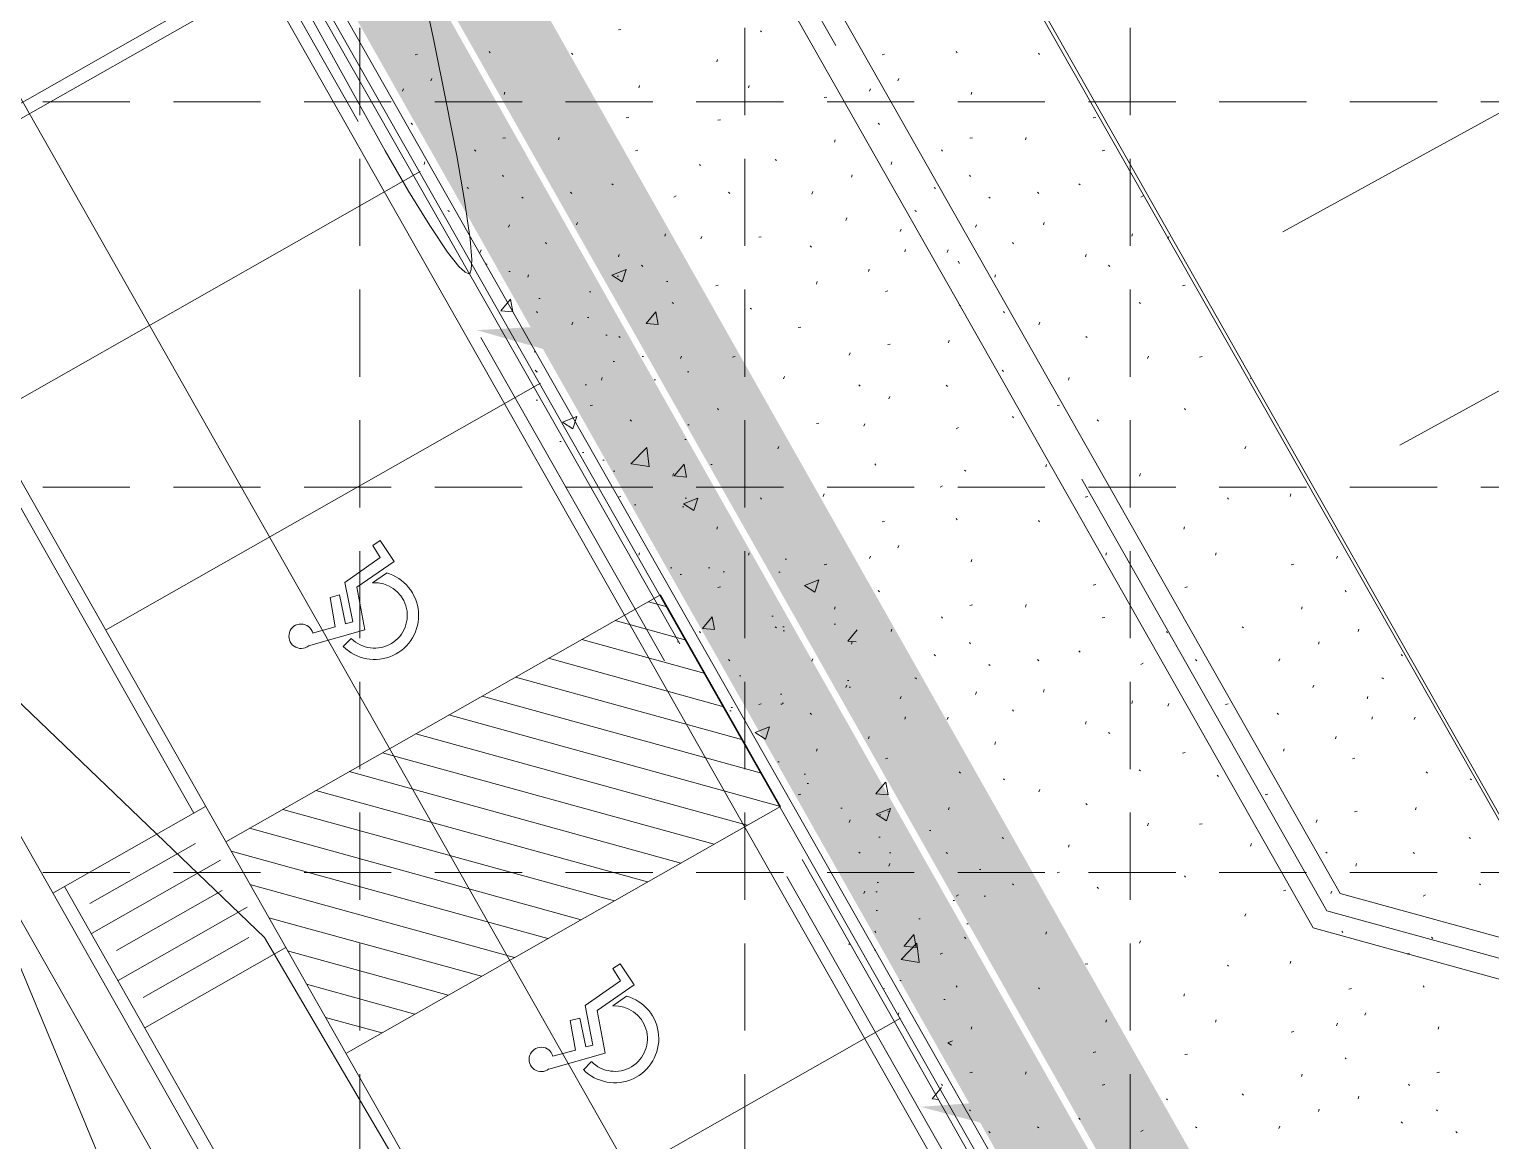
# Model space of a CAD drawing. Header units: feet. Extents: x 16394 to 17307, y 17282 to 17854.
# Drawn here: x 16809.9 to 16864, y 17686.5 to 17727.6 of the extents above; entities that cross this region are included whole.
import ezdxf

# ---------------------------------------------------------------- set-up
doc = ezdxf.new("R2010")
doc.units = ezdxf.units.FT
doc.header["$MEASUREMENT"] = 0
for name, pattern in [('DGN Style 2', [22.939223, 13.763534, -9.175689]), ('DGN Style 4', [36.725696, 18.351378, -9.175689, 0.022939, -9.175689]), ('DGN Style 5', [16.057456, 6.881767, -9.175689]), ('HIDDEN', [0.375, 0.25, -0.125])]:
    doc.linetypes.add(name, pattern=pattern)
for name, color, linetype in [('GRID', 254, 'HIDDEN'), ('LIMITS OF DISTURBANCE', 1, 'HIDDEN'), ('SILT FENCE', 200, 'Continuous')]:
    doc.layers.add(name, color=color, linetype=linetype)
for name, color, linetype, lineweight in [('Level 1', 7, 'Continuous', 0), ('Level 17', 7, 'Continuous', 0), ('Level 25', 7, 'Continuous', 0), ('Level 35', 7, 'Continuous', 0), ('Level 38', 7, 'Continuous', 0), ('Level 41', 7, 'Continuous', 0), ('Level 5', 7, 'Continuous', 0), ('Level 51', 7, 'Continuous', 0)]:
    doc.layers.add(name, color=color, linetype=linetype, lineweight=lineweight)

msp = doc.modelspace()

# ---------------------------------------------------------------- hatches: boundary and pattern name
at = {"layer": 'Level 35', "linetype": 'DGN Style 2', "lineweight": 0}
h = msp.add_hatch(dxfattribs=at)
h.set_pattern_fill('AR-CONC', style=0)
h.set_pattern_definition([(50, (15736.0226, 15714.5856), (5.379451, -0.470641), [0.5625, -6.1875]), (355, (15736.0226, 15714.5856), (-1.040635, 5.641441), [0.45, -4.95]), (100.4514, (15736.471, 15714.5464), (4.33882, 5.170797), [0.478051, -5.258566]), (46.1842, (15736.0226, 15716.0856), (8.004308, -1.241393), [0.84375, -9.28125]), (96.6356, (15736.69, 15715.982), (7.00997, 7.305884), [0.717077, -7.887848]), (351.1842, (15736.023, 15716.086), (7.009965, 7.30589), [0.675, -7.425]), (21, (15736.7726, 15715.7106), (4.476803, -3.019642), [0.5625, -6.1875]), (326, (15736.7726, 15715.7106), (1.824865, 5.438625), [0.45, -4.95]), (71.4514, (15737.1457, 15715.459), (6.30167, 2.418979), [0.478051, -5.258566]), (37.5, (15736.0226, 15714.5856), (0.0911989, 2.4967039), [0, -4.89, 0, -5.025, 0, -4.96875]), (7.5, (15736.0226, 15714.5856), (1.9730215, 2.9580878), [0, -2.865, 0, -4.7775, 0, -1.89375]), (327.5, (15734.3501, 15714.5856), (4.0036683, -0.1691615), [0, -1.875, 0, -5.85, 0, -7.7625]), (317.5, (15733.6, 15714.5856), (4.3738963, 0.7507874), [0, -2.4375, 0, -3.885, 0, -5.5125])])
h.paths.add_polyline_path([(16834.866, 17702.773), (16843.51, 17687.593), (16845.703, 17696.863), (16840.278, 17701.259), (16840.718, 17707.12), (16836.026, 17709.758), (16833.68, 17719.43), (16825.47, 17719.218)], flags=16)
h.paths.add_polyline_path([(16806.601, 17768.575), (16839.061, 17711.404), (16833.769, 17708.399), (16801.309, 17765.57)], flags=9)

# ---------------------------------------------------------------- linework, layer by layer
at = {"color": 0, "lineweight": 0}
for points in [[(16826.502, 17716.439), (16830.16, 17715.403), (16830.298, 17716.645)], [(16842.93, 17687.713), (16846.603, 17686.734), (16846.722, 17687.979)]]:
    msp.add_solid(points, dxfattribs=at)
at = {"layer": 'GRID', "color": 252, "linetype": 'HIDDEN', "lineweight": 0, "ltscale": 12.9}
for p, q in [((16822.182, 17838.88), (16822.182, 17340.067)), ((16836.432, 17838.88), (16836.432, 17340.067)), ((16850.682, 17838.88), (16850.682, 17340.067))]:
    msp.add_line(p, q, dxfattribs=at)
at = {"layer": 'GRID', "color": 7, "linetype": 'HIDDEN', "lineweight": 0, "ltscale": 12.9}
for p, q in [((16408.932, 17724.88), (17292.432, 17724.88)), ((16408.932, 17710.63), (17292.432, 17710.63)), ((16408.932, 17696.38), (17292.432, 17696.38))]:
    msp.add_line(p, q, dxfattribs=at)
at = {"layer": 'Level 1', "color": 7, "linetype": 'Continuous', "lineweight": 0}
msp.add_line((16855.841, 17663.866), (16771.895, 17811.717), dxfattribs=at)
at = {"layer": 'Level 1', "color": 35, "linetype": 'DGN Style 5', "lineweight": 0}
for p, q in [((16824.441, 17729.405), (16824.931, 17727.091)), ((16821.265, 17726.399), (16820.348, 17728.078)), ((16824.931, 17727.091), (16825.38, 17724.888)), ((16822.2, 17724.706), (16821.265, 17726.399)), ((16823.119, 17723.075), (16822.2, 17724.706)), ((16825.38, 17724.888), (16825.765, 17722.881)), ((16823.986, 17721.583), (16823.119, 17723.075)), ((16825.765, 17722.881), (16826.065, 17721.157)), ((16824.767, 17720.306), (16823.986, 17721.583)), ((16826.065, 17721.157), (16826.258, 17719.8)), ((16825.425, 17719.322), (16824.767, 17720.306)), ((16826.258, 17719.8), (16826.32, 17719.038)), ((16825.839, 17718.796), (16825.425, 17719.322)), ((16826.074, 17718.579), (16825.839, 17718.796)), ((16826.306, 17718.683), (16826.264, 17718.559)), ((16826.32, 17719.038), (16826.306, 17718.683)), ((16826.189, 17718.529), (16826.074, 17718.579)), ((16826.233, 17718.534), (16826.189, 17718.529)), ((16826.264, 17718.559), (16826.233, 17718.534))]:
    msp.add_line(p, q, dxfattribs=at)
at = {"layer": 'Level 17', "color": 7, "linetype": 'Continuous', "lineweight": 0}
for p, q in [((16871.013, 17686.57), (16836.55, 17747.157)), ((16809.131, 17694.055), (16815.276, 17679.282))]:
    msp.add_line(p, q, dxfattribs=at)
at = {"layer": 'Level 25', "color": 7, "linetype": 'Continuous', "lineweight": 0}
for p, q in [((16876.279, 17607.615), (16763.199, 17806.78)), ((16877.146, 17675.962), (16839.991, 17741.402)), ((16857.145, 17664.606), (16819.743, 17730.481)), ((16799.529, 17712.413), (16846.444, 17629.782))]:
    msp.add_line(p, q, dxfattribs=at)
at = {"layer": 'Level 35', "color": 7, "linetype": 'DGN Style 2', "lineweight": 0}
for p, q in [((16827.218, 17716.806), (16812.245, 17743.083)), ((16856.115, 17664.314), (16811.606, 17742.661)), ((16856.337, 17720.074), (16869.031, 17727.045)), ((16860.67, 17712.185), (16873.473, 17719.217)), ((16827.218, 17716.806), (16842.052, 17690.702)), ((16842.052, 17690.702), (16856.785, 17664.686))]:
    msp.add_line(p, q, dxfattribs=at)
at = {"layer": 'Level 38', "color": 7, "linetype": 'Continuous', "lineweight": 0}
for p, q in [((16857.426, 17665.043), (16812.91, 17743.403)), ((16803.203, 17721.183), (16817.117, 17729.083)), ((16803.885, 17720.995), (16817.364, 17728.648)), ((16795.27, 17723.003), (16863.971, 17602.001)), ((16808.328, 17713.168), (16824.416, 17722.303)), ((16803.203, 17721.183), (16816.04, 17698.573)), ((16803.885, 17720.995), (16839.434, 17658.383)), ((16812.772, 17705.342), (16828.86, 17714.476)), ((16822.654, 17707.098), (16823.161, 17707.454)), ((16817.216, 17697.515), (16833.303, 17706.65)), ((16832.856, 17706.395), (16833.558, 17706.202)), ((16833.303, 17706.65), (16837.747, 17698.823)), ((16831.626, 17705.697), (16834.256, 17704.972)), ((16821.564, 17704.737), (16821.855, 17705.03)), ((16830.396, 17704.999), (16834.954, 17703.742)), ((16829.166, 17704.301), (16835.652, 17702.512)), ((16827.937, 17703.602), (16836.351, 17701.283)), ((16826.707, 17702.904), (16837.049, 17700.053)), ((16825.477, 17702.206), (16837.747, 17698.823)), ((16824.247, 17701.508), (16836.517, 17698.125)), ((16823.017, 17700.809), (16835.287, 17697.427)), ((16821.787, 17700.111), (16834.058, 17696.728)), ((16820.558, 17699.413), (16832.828, 17696.03)), ((16810.823, 17695.61), (16816.475, 17698.82)), ((16819.328, 17698.715), (16831.598, 17695.332)), ((16821.659, 17689.689), (16837.747, 17698.823)), ((16818.098, 17698.016), (16830.368, 17694.634)), ((16812.186, 17695.235), (16816.099, 17697.456)), ((16817.413, 17697.168), (16829.138, 17693.935)), ((16812.245, 17694.118), (16817.028, 17696.834)), ((16811.257, 17695.857), (16830.513, 17661.943)), ((16813.173, 17693.495), (16817.087, 17695.717)), ((16818.111, 17695.938), (16827.909, 17693.237)), ((16813.232, 17692.379), (16818.015, 17695.094)), ((16818.809, 17694.708), (16826.679, 17692.539)), ((16814.161, 17691.756), (16818.074, 17693.978)), ((16814.22, 17690.64), (16819.437, 17693.602)), ((16819.508, 17693.479), (16825.449, 17691.841)), ((16820.206, 17692.249), (16824.219, 17691.142)), ((16831.541, 17691.445), (16832.048, 17691.801)), ((16820.904, 17691.019), (16822.989, 17690.444)), ((16826.103, 17681.862), (16842.191, 17690.997)), ((16830.452, 17689.084), (16830.742, 17689.377))]:
    msp.add_line(p, q, dxfattribs=at)
at = {"layer": 'Level 38', "color": 7, "linetype": 'Continuous', "lineweight": 0, "flags": 128}
for points in [[(16820.43, 17705.237), (16821.272, 17705.467), (16821.077, 17706.553), (16821.429, 17706.643), (16821.654, 17705.581), (16821.915, 17705.645), (16821.63, 17707.107), (16822.934, 17708.029), (16822.658, 17708.477), (16822.931, 17708.655), (16823.447, 17707.88), (16822.07, 17706.934), (16822.368, 17705.349), (16820.285, 17704.762)], [(16829.318, 17689.584), (16830.159, 17689.814), (16829.965, 17690.9), (16830.316, 17690.99), (16830.541, 17689.928), (16830.802, 17689.992), (16830.517, 17691.454), (16831.822, 17692.376), (16831.546, 17692.824), (16831.818, 17693.002), (16832.334, 17692.227), (16830.958, 17691.281), (16831.255, 17689.696), (16829.173, 17689.109)]]:
    msp.add_lwpolyline(points, dxfattribs=at)
at = {"layer": 'Level 38', "color": 7, "linetype": 'Continuous', "lineweight": 0, "extrusion": (0, 0, -1)}
for centre, radius, start in [((-16822.725, 17705.888), 1.631, 105.5113), ((-16822.725, 17705.888), 1.211, 86.5842), ((-16831.612, 17690.235), 1.631, 105.5113), ((-16831.612, 17690.235), 1.211, 86.5842)]:
    msp.add_arc(centre, radius, start, 315.2749, dxfattribs=at)
at = {"layer": 'Level 38', "color": 7, "linetype": 'Continuous', "lineweight": 0}
for centre in [(16820.005, 17705.117), (16828.892, 17689.464)]:
    msp.add_arc(centre, 0.451, 15.485, 308.6676, dxfattribs=at)
at = {"layer": 'Level 41', "color": 5, "linetype": 'Continuous', "lineweight": 0}
for p, q in [((16858.458, 17695.608), (16801.359, 17796.174)), ((16857.46, 17694.327), (16800.055, 17795.433)), ((16869.084, 17692.678), (16858.458, 17695.608)), ((16869.284, 17691.067), (16857.46, 17694.327))]:
    msp.add_line(p, q, dxfattribs=at)
at = {"layer": 'Level 41', "color": 5, "linetype": 'DGN Style 4', "lineweight": 0}
for p, q in [((16857.959, 17694.967), (16800.707, 17795.803)), ((16869.184, 17691.872), (16857.959, 17694.967))]:
    msp.add_line(p, q, dxfattribs=at)
at = {"layer": 'Level 5', "color": 35, "linetype": 'Continuous', "lineweight": 0}
for p, q in [((16795.465, 17716.201), (16818.652, 17693.973)), ((16818.652, 17693.973), (16835.731, 17664.905))]:
    msp.add_line(p, q, dxfattribs=at)
at = {"layer": 'Level 51', "color": 254, "linetype": 'Continuous', "lineweight": 0}
for p, q in [((16831.839, 17727.564), (16831.746, 17727.544)), ((16837.049, 17727.47), (16837.004, 17727.514)), ((16824.316, 17726.645), (16824.223, 17726.625)), ((16827.007, 17726.701), (16826.962, 17726.746)), ((16830.056, 17726.634), (16830.011, 17726.679)), ((16835.39, 17726.359), (16835.42, 17726.449)), ((16841.596, 17726.645), (16841.503, 17726.625)), ((16844.287, 17726.701), (16844.242, 17726.746)), ((16847.336, 17726.634), (16847.291, 17726.679)), ((16824.812, 17725.663), (16824.842, 17725.752)), ((16842.092, 17725.663), (16842.122, 17725.752)), ((16823.763, 17725.273), (16823.794, 17725.363)), ((16827.518, 17725.148), (16827.548, 17725.237)), ((16832.501, 17725.398), (16832.531, 17725.488)), ((16836.563, 17725.398), (16836.593, 17725.488)), ((16841.043, 17725.273), (16841.074, 17725.363)), ((16844.798, 17725.148), (16844.828, 17725.237)), ((16839.46, 17725.058), (16839.368, 17725.038)), ((16832.132, 17724.306), (16832.04, 17724.286)), ((16835.524, 17724.222), (16835.432, 17724.202)), ((16849.412, 17724.306), (16849.32, 17724.286)), ((16824.124, 17724.044), (16824.079, 17724.088)), ((16827.568, 17723.554), (16827.475, 17723.533)), ((16829.528, 17723.476), (16829.558, 17723.566)), ((16841.404, 17724.044), (16841.359, 17724.088)), ((16844.848, 17723.554), (16844.755, 17723.533)), ((16846.808, 17723.476), (16846.838, 17723.566)), ((16826.467, 17723.064), (16826.422, 17723.109)), ((16832.467, 17723.094), (16832.375, 17723.074)), ((16839.745, 17723.393), (16839.775, 17723.483)), ((16843.747, 17723.064), (16843.702, 17723.109)), ((16849.747, 17723.094), (16849.655, 17723.074)), ((16824.561, 17722.571), (16824.591, 17722.661)), ((16834.791, 17722.526), (16834.746, 17722.571)), ((16837.594, 17722.707), (16837.549, 17722.751)), ((16841.841, 17722.571), (16841.871, 17722.661)), ((16827.502, 17722.122), (16827.457, 17722.167)), ((16840.373, 17722.098), (16840.403, 17722.187)), ((16844.782, 17722.122), (16844.737, 17722.167)), ((16826.197, 17721.673), (16826.152, 17721.718)), ((16830.021, 17721.493), (16829.976, 17721.538)), ((16831.551, 17721.807), (16831.506, 17721.852)), ((16833.891, 17721.403), (16833.801, 17721.358)), ((16835.871, 17721.493), (16835.826, 17721.538)), ((16838.908, 17721.471), (16838.938, 17721.561)), ((16843.477, 17721.673), (16843.432, 17721.718)), ((16847.301, 17721.493), (16847.256, 17721.538)), ((16848.831, 17721.807), (16848.786, 17721.852)), ((16851.171, 17721.403), (16851.081, 17721.358)), ((16825.44, 17720.863), (16825.477, 17720.844)), ((16828.222, 17721.314), (16828.177, 17721.358)), ((16842.72, 17720.863), (16842.757, 17720.844)), ((16845.502, 17721.314), (16845.457, 17721.358)), ((16825.477, 17720.844), (16825.494, 17720.823)), ((16827.687, 17720.248), (16827.717, 17720.338)), ((16830.199, 17720.332), (16830.229, 17720.422)), ((16840.166, 17720.499), (16840.196, 17720.589)), ((16842.757, 17720.844), (16842.774, 17720.823)), ((16844.967, 17720.248), (16844.997, 17720.338)), ((16847.479, 17720.332), (16847.509, 17720.422)), ((16833.465, 17719.914), (16833.496, 17720.004)), ((16834.804, 17719.817), (16834.834, 17719.907)), ((16837.032, 17719.894), (16836.939, 17719.874)), ((16842.176, 17720.081), (16842.206, 17720.171)), ((16850.745, 17719.914), (16850.776, 17720.004)), ((16852.084, 17719.817), (16852.114, 17719.907)), ((16826.638, 17719.315), (16826.668, 17719.405)), ((16829.093, 17719.632), (16829.048, 17719.677)), ((16831.747, 17719.148), (16831.777, 17719.238)), ((16838.892, 17719.507), (16838.847, 17719.552)), ((16842.343, 17719.329), (16842.373, 17719.419)), ((16843.918, 17719.315), (16843.948, 17719.405)), ((16846.373, 17719.632), (16846.328, 17719.677)), ((16849.027, 17719.148), (16849.057, 17719.238)), ((16832.652, 17718.796), (16832.607, 17718.841)), ((16841.002, 17718.605), (16841.032, 17718.695)), ((16849.932, 17718.796), (16849.887, 17718.841)), ((16828.397, 17718.396), (16828.427, 17718.486)), ((16839.075, 17718.145), (16839.105, 17718.235)), ((16845.677, 17718.396), (16845.707, 17718.486)), ((16835.44, 17718.097), (16835.348, 17718.077)), ((16841.722, 17717.888), (16841.629, 17717.868)), ((16852.72, 17718.097), (16852.628, 17718.077)), ((16828.758, 17717.083), (16828.713, 17717.128)), ((16833.783, 17717.418), (16833.738, 17717.462)), ((16836.672, 17717.209), (16836.627, 17717.254)), ((16844.405, 17717.334), (16844.36, 17717.379)), ((16846.038, 17717.083), (16845.993, 17717.128)), ((16851.063, 17717.418), (16851.018, 17717.462)), ((16830.03, 17716.641), (16830.06, 17716.731)), ((16838.497, 17716.551), (16838.405, 17716.531)), ((16847.31, 17716.641), (16847.34, 17716.731)), ((16831.815, 17716.164), (16831.77, 17716.209)), ((16843.96, 17715.973), (16843.99, 17716.063)), ((16849.095, 17716.164), (16849.05, 17716.209)), ((16834.05, 17715.388), (16834.08, 17715.478)), ((16836.068, 17715.465), (16835.976, 17715.445)), ((16840.29, 17715.513), (16840.32, 17715.603)), ((16841.806, 17715.925), (16841.713, 17715.905)), ((16851.33, 17715.388), (16851.36, 17715.478)), ((16853.348, 17715.465), (16853.256, 17715.445)), ((16828.716, 17714.911), (16828.671, 17714.956)), ((16845.996, 17714.911), (16845.951, 17714.956)), ((16831.119, 17714.594), (16831.149, 17714.684)), ((16837.861, 17714.636), (16837.891, 17714.726)), ((16840.693, 17714.368), (16840.648, 17714.413)), ((16843.927, 17714.359), (16843.882, 17714.404)), ((16848.399, 17714.594), (16848.429, 17714.684)), ((16855.141, 17714.636), (16855.158, 17714.688)), ((16841.757, 17713.898), (16841.787, 17713.987)), ((16830.792, 17713.669), (16830.7, 17713.649)), ((16835.458, 17713.49), (16835.413, 17713.535)), ((16848.072, 17713.669), (16847.98, 17713.649)), ((16852.738, 17713.49), (16852.693, 17713.535)), ((16832.234, 17713.072), (16832.189, 17713.117)), ((16839.167, 17713), (16839.075, 17712.98)), ((16840.834, 17712.881), (16840.864, 17712.971)), ((16844.332, 17712.833), (16844.242, 17712.788)), ((16846.373, 17713.198), (16846.328, 17713.243)), ((16849.514, 17713.072), (16849.469, 17713.117)), ((16837.652, 17712.046), (16837.682, 17712.135)), ((16854.932, 17712.046), (16854.962, 17712.135)), ((16833.757, 17711.043), (16833.787, 17711.133)), ((16841.279, 17711.443), (16841.234, 17711.488)), ((16844.602, 17711.217), (16844.557, 17711.262)), ((16847.561, 17711.377), (16847.591, 17711.467)), ((16851.037, 17711.043), (16851.067, 17711.133)), ((16843.747, 17710.678), (16843.657, 17710.633)), ((16831.839, 17710.284), (16831.746, 17710.264)), ((16837.049, 17710.19), (16837.004, 17710.234)), ((16839.327, 17710.291), (16839.357, 17710.381)), ((16849.119, 17710.284), (16849.026, 17710.264)), ((16854.329, 17710.19), (16854.284, 17710.234)), ((16856.607, 17710.291), (16856.637, 17710.381)), ((16835.39, 17709.079), (16835.42, 17709.169)), ((16841.596, 17709.365), (16841.503, 17709.345)), ((16844.287, 17709.421), (16844.242, 17709.466)), ((16847.336, 17709.354), (16847.291, 17709.399)), ((16852.67, 17709.079), (16852.7, 17709.169)), ((16842.092, 17708.383), (16842.122, 17708.472)), ((16832.501, 17708.118), (16832.531, 17708.208)), ((16836.563, 17708.118), (16836.593, 17708.208)), ((16841.043, 17707.993), (16841.074, 17708.083)), ((16844.798, 17707.868), (16844.828, 17707.957)), ((16849.781, 17708.118), (16849.811, 17708.208)), ((16853.843, 17708.118), (16853.873, 17708.208)), ((16858.323, 17707.993), (16858.354, 17708.083)), ((16839.46, 17707.778), (16839.368, 17707.758)), ((16856.74, 17707.778), (16856.648, 17707.758)), ((16835.524, 17706.942), (16835.432, 17706.922)), ((16841.404, 17706.764), (16841.359, 17706.808)), ((16849.412, 17707.026), (16849.32, 17707.006)), ((16852.804, 17706.942), (16852.712, 17706.922)), ((16858.684, 17706.764), (16858.639, 17706.808)), ((16844.848, 17706.274), (16844.755, 17706.253)), ((16846.808, 17706.196), (16846.838, 17706.286)), ((16839.745, 17706.113), (16839.775, 17706.203)), ((16843.747, 17705.784), (16843.702, 17705.829)), ((16849.747, 17705.814), (16849.655, 17705.794)), ((16857.025, 17706.113), (16857.055, 17706.203)), ((16834.791, 17705.246), (16834.746, 17705.291)), ((16837.594, 17705.427), (16837.549, 17705.471)), ((16841.841, 17705.291), (16841.871, 17705.381)), ((16852.071, 17705.246), (16852.026, 17705.291)), ((16854.874, 17705.427), (16854.829, 17705.471)), ((16859.121, 17705.291), (16859.151, 17705.381)), ((16840.373, 17704.818), (16840.403, 17704.907)), ((16844.782, 17704.842), (16844.737, 17704.887)), ((16857.653, 17704.818), (16857.683, 17704.907)), ((16835.871, 17704.213), (16835.826, 17704.258)), ((16838.908, 17704.191), (16838.938, 17704.281)), ((16843.477, 17704.393), (16843.432, 17704.438)), ((16847.301, 17704.213), (16847.256, 17704.258)), ((16848.831, 17704.527), (16848.786, 17704.572)), ((16851.171, 17704.123), (16851.081, 17704.078)), ((16853.151, 17704.213), (16853.106, 17704.258)), ((16856.188, 17704.191), (16856.218, 17704.281)), ((16860.757, 17704.393), (16860.712, 17704.438)), ((16842.72, 17703.583), (16842.757, 17703.564)), ((16842.757, 17703.564), (16842.774, 17703.543)), ((16845.502, 17704.034), (16845.457, 17704.078)), ((16860, 17703.583), (16860.037, 17703.564)), ((16860.037, 17703.564), (16860.054, 17703.543)), ((16840.166, 17703.219), (16840.196, 17703.309)), ((16844.967, 17702.968), (16844.997, 17703.058)), ((16847.479, 17703.052), (16847.509, 17703.142)), ((16857.446, 17703.219), (16857.476, 17703.309)), ((16837.032, 17702.614), (16836.939, 17702.594)), ((16842.176, 17702.801), (16842.206, 17702.891)), ((16850.745, 17702.634), (16850.776, 17702.724)), ((16852.084, 17702.537), (16852.114, 17702.627)), ((16854.312, 17702.614), (16854.219, 17702.594)), ((16859.456, 17702.801), (16859.486, 17702.891)), ((16838.892, 17702.227), (16838.847, 17702.272)), ((16842.343, 17702.049), (16842.373, 17702.139)), ((16843.918, 17702.035), (16843.948, 17702.125)), ((16846.373, 17702.352), (16846.328, 17702.397)), ((16849.027, 17701.868), (16849.057, 17701.958)), ((16856.172, 17702.227), (16856.127, 17702.272)), ((16859.623, 17702.049), (16859.653, 17702.139)), ((16861.198, 17702.035), (16861.228, 17702.125)), ((16841.002, 17701.325), (16841.032, 17701.415)), ((16849.932, 17701.516), (16849.887, 17701.561)), ((16858.282, 17701.325), (16858.312, 17701.415)), ((16839.075, 17700.865), (16839.105, 17700.955)), ((16845.677, 17701.116), (16845.707, 17701.206)), ((16856.355, 17700.865), (16856.385, 17700.955)), ((16841.722, 17700.608), (16841.629, 17700.588)), ((16852.72, 17700.817), (16852.628, 17700.797)), ((16859.002, 17700.608), (16858.909, 17700.588)), ((16844.405, 17700.054), (16844.36, 17700.099)), ((16846.038, 17699.803), (16845.993, 17699.848)), ((16851.063, 17700.138), (16851.018, 17700.182)), ((16853.952, 17699.929), (16853.907, 17699.974)), ((16861.685, 17700.054), (16861.64, 17700.099)), ((16863.318, 17699.803), (16863.273, 17699.848)), ((16838.497, 17699.271), (16838.405, 17699.251)), ((16847.31, 17699.361), (16847.34, 17699.451)), ((16855.777, 17699.271), (16855.685, 17699.251)), ((16843.96, 17698.693), (16843.99, 17698.783)), ((16849.095, 17698.884), (16849.05, 17698.929)), ((16861.24, 17698.693), (16861.27, 17698.783)), ((16840.29, 17698.233), (16840.32, 17698.323)), ((16841.806, 17698.645), (16841.713, 17698.625)), ((16851.33, 17698.108), (16851.36, 17698.198)), ((16853.348, 17698.185), (16853.256, 17698.165)), ((16857.57, 17698.233), (16857.6, 17698.323)), ((16859.086, 17698.645), (16858.993, 17698.625)), ((16845.996, 17697.631), (16845.951, 17697.676)), ((16863.276, 17697.631), (16863.231, 17697.676)), ((16840.693, 17697.088), (16840.648, 17697.133)), ((16843.927, 17697.079), (16843.882, 17697.124)), ((16848.399, 17697.314), (16848.429, 17697.404)), ((16855.141, 17697.356), (16855.171, 17697.446)), ((16857.973, 17697.088), (16857.928, 17697.133)), ((16861.207, 17697.079), (16861.162, 17697.124)), ((16841.757, 17696.618), (16841.787, 17696.707)), ((16859.037, 17696.618), (16859.067, 17696.707)), ((16848.072, 17696.389), (16847.98, 17696.369)), ((16852.738, 17696.21), (16852.693, 17696.255)), ((16840.834, 17695.601), (16840.864, 17695.691)), ((16844.332, 17695.553), (16844.242, 17695.508)), ((16846.373, 17695.918), (16846.328, 17695.963)), ((16849.514, 17695.792), (16849.469, 17695.837)), ((16856.447, 17695.72), (16856.355, 17695.7)), ((16858.114, 17695.601), (16858.144, 17695.691)), ((16861.612, 17695.553), (16861.522, 17695.508)), ((16863.653, 17695.918), (16863.608, 17695.963)), ((16854.932, 17694.766), (16854.962, 17694.855)), ((16841.279, 17694.163), (16841.234, 17694.208)), ((16844.602, 17693.937), (16844.557, 17693.982)), ((16847.561, 17694.097), (16847.591, 17694.187)), ((16851.037, 17693.763), (16851.067, 17693.853)), ((16858.559, 17694.163), (16858.514, 17694.208)), ((16861.882, 17693.937), (16861.837, 17693.982)), ((16843.747, 17693.398), (16843.657, 17693.353)), ((16861.027, 17693.398), (16860.937, 17693.353)), ((16849.119, 17693.004), (16849.026, 17692.984)), ((16854.329, 17692.91), (16854.284, 17692.954)), ((16856.607, 17693.011), (16856.637, 17693.101)), ((16844.287, 17692.141), (16844.242, 17692.186)), ((16861.567, 17692.141), (16861.522, 17692.186)), ((16841.596, 17692.085), (16841.549, 17692.075)), ((16847.336, 17692.074), (16847.291, 17692.119)), ((16852.67, 17691.799), (16852.7, 17691.889)), ((16858.876, 17692.085), (16858.783, 17692.065)), ((16842.095, 17691.113), (16842.122, 17691.192)), ((16859.372, 17691.103), (16859.402, 17691.192)), ((16844.798, 17690.588), (16844.828, 17690.677)), ((16849.781, 17690.838), (16849.811, 17690.928)), ((16853.843, 17690.838), (16853.873, 17690.928)), ((16858.323, 17690.713), (16858.354, 17690.803)), ((16862.078, 17690.588), (16862.108, 17690.677)), ((16856.74, 17690.498), (16856.648, 17690.478)), ((16849.412, 17689.746), (16849.32, 17689.726)), ((16852.804, 17689.662), (16852.712, 17689.642)), ((16858.684, 17689.484), (16858.639, 17689.528)), ((16844.848, 17688.994), (16844.755, 17688.973)), ((16846.808, 17688.916), (16846.838, 17689.006)), ((16862.128, 17688.994), (16862.035, 17688.973)), ((16843.747, 17688.504), (16843.702, 17688.549)), ((16849.747, 17688.534), (16849.655, 17688.514)), ((16857.025, 17688.833), (16857.055, 17688.923)), ((16861.027, 17688.504), (16860.982, 17688.549)), ((16852.071, 17687.966), (16852.026, 17688.011)), ((16854.874, 17688.147), (16854.829, 17688.191)), ((16859.121, 17688.011), (16859.151, 17688.101)), ((16844.782, 17687.562), (16844.737, 17687.607)), ((16857.653, 17687.538), (16857.683, 17687.627)), ((16862.062, 17687.562), (16862.017, 17687.607)), ((16845.502, 17686.754), (16845.457, 17686.798)), ((16847.301, 17686.933), (16847.256, 17686.978)), ((16848.831, 17687.247), (16848.786, 17687.292)), ((16851.171, 17686.843), (16851.081, 17686.798)), ((16853.151, 17686.933), (16853.106, 17686.978)), ((16856.188, 17686.911), (16856.218, 17687.001)), ((16860.757, 17687.113), (16860.712, 17687.158)), ((16862.782, 17686.754), (16862.737, 17686.798))]:
    msp.add_line(p, q, dxfattribs=at)
at = {"layer": 'LIMITS OF DISTURBANCE', "lineweight": 0, "ltscale": 40, "const_width": 3}
msp.add_lwpolyline([(17011.216, 17758.906), (16981.941, 17741.82), (16977.592, 17750.143), (16968.085, 17744.429), (16972.932, 17736.975), (16859.096, 17672.101), (16794.197, 17786.743), (16791.487, 17784.859), (16772.262, 17819.912), (16767.67, 17828.422), (16746.488, 17821.092), (16660.849, 17773.806), (16656.892, 17768.827), (16640.115, 17745.999), (16645.174, 17711.909), (16660.971, 17711.866), (16677.654, 17682.667), (16690.498, 17688.473), (16710.855, 17618.162), (16753.887, 17528.693), (16777.2, 17436.198), (16754.5, 17455.945), (16764.11, 17360.052)], dxfattribs=at)
at = {"layer": 'SILT FENCE', "linetype": 'Continuous', "lineweight": 0, "const_width": 3}
msp.add_lwpolyline([(17137.781, 17531.548), (17010.314, 17754.461), (16857.813, 17667.75), (16793.158, 17782.104), (16789.984, 17780.529), (16766.332, 17824.33), (16751.873, 17819.787), (16744.824, 17816.373), (16662.896, 17771.196), (16643.387, 17745.225), (16648.024, 17715.389)], dxfattribs=at)

doc.saveas('drawing.dxf')
